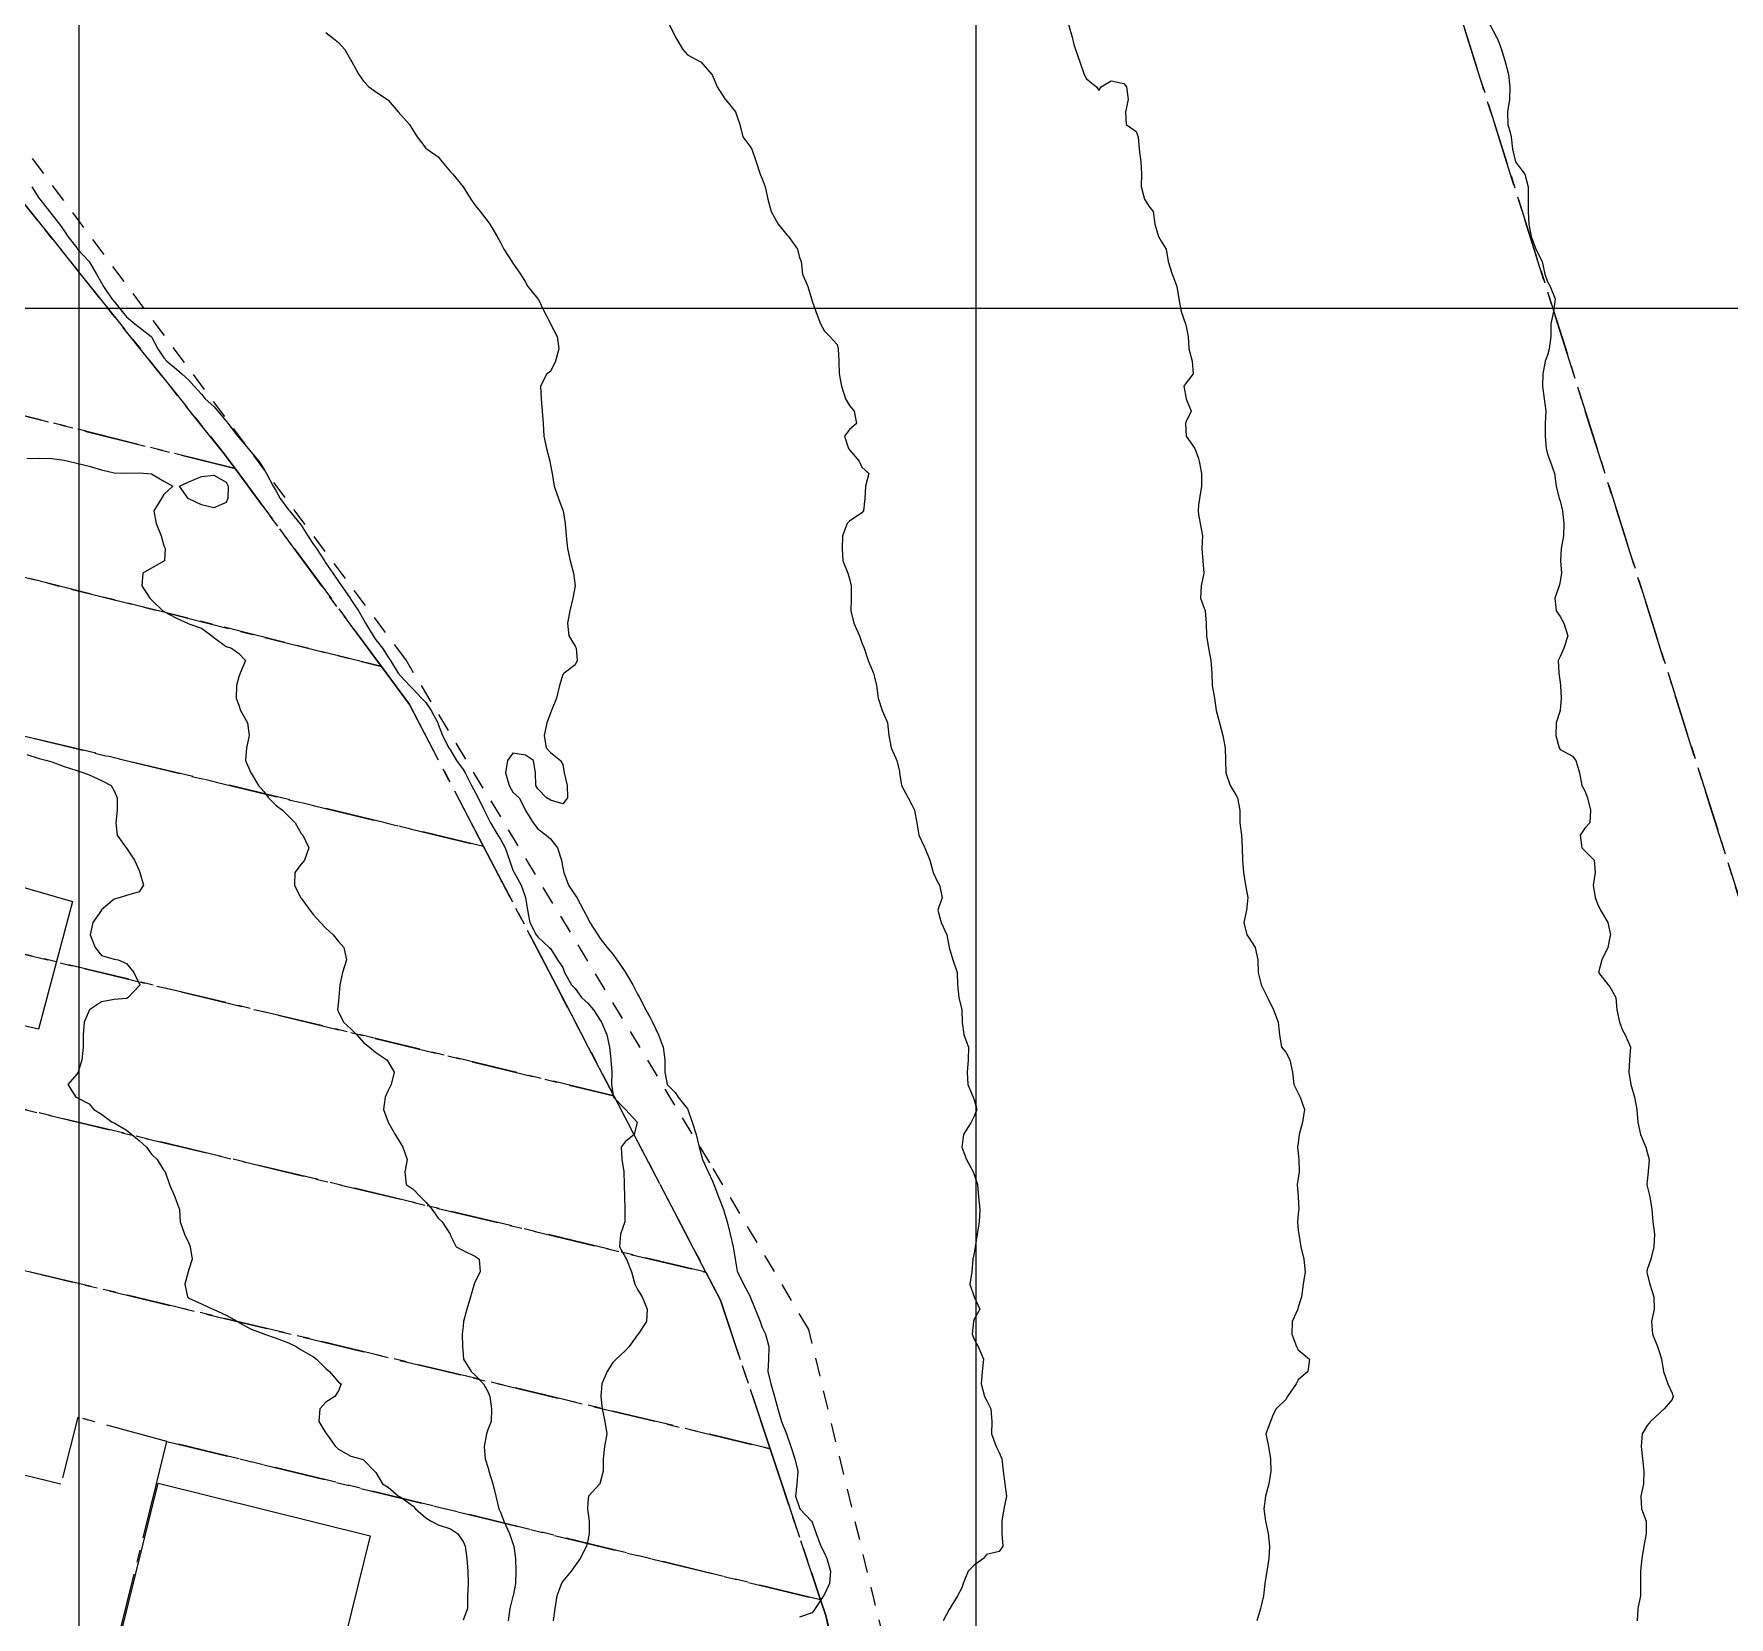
# Model space of a CAD drawing. Header units: centimetres. Extents: x 0 to 642158, y -847 to 649707.
# Drawn here: x 616829 to 616897, y 620934.9 to 620998.4 of the extents above; entities that cross this region are included whole.
import ezdxf

# ---------------------------------------------------------------- set-up
doc = ezdxf.new("R2010")
doc.units = ezdxf.units.CM
doc.header["$MEASUREMENT"] = 0
doc.linetypes.add('CENTERX2', pattern=[4, 2.5, -0.5, 0.5, -0.5])
doc.linetypes.add('JIS_02_0.7', pattern=[1.35, 0.75, -0.6])
for name, color, linetype, lineweight in [('MEV_grille', 254, 'Continuous', 9), ('WAL_parcellaire agricole', 7, 'JIS_02_0.7', 25), ('WAL_topographie 0.5', 253, 'Continuous', 20)]:
    doc.layers.add(name, color=color, linetype=linetype, lineweight=lineweight)
doc.layers.add('SPW_batiments', color=7, linetype='Continuous')
doc.layers.add('SPW_parcellaire cadastral', color=7, linetype='CENTERX2', lineweight=25, true_color=0xff0542)
picture_1 = doc.add_image_def('image2.png', size_in_pixel=(6614, 11023))

# ---------------------------------------------------------------- blocks, each defined once
blk = doc.blocks.new('*U114')
at = {"layer": 'MEV_grille', "transparency": 33554687}
blk.add_lwpolyline([(-1338.461, 0), (1338.461, 0)], dxfattribs=at)
blk = doc.blocks.new('*U115')
at = {"layer": 'MEV_grille', "color": 0, "linetype": 'ByBlock', "lineweight": -2, "transparency": 16777216}
blk.add_blockref('*U114', (0, -1400), dxfattribs=at)
blk = doc.blocks.new('*U112')
at = {"layer": 'MEV_grille', "transparency": 33554687}
blk.add_lwpolyline([(0, 1825.476), (0, -1825.476)], dxfattribs=at)
blk = doc.blocks.new('*U113')
at = {"layer": 'MEV_grille', "color": 0, "linetype": 'ByBlock', "lineweight": -2, "transparency": 16777216}
blk.add_blockref('*U112', (1500, 0), dxfattribs=at)

msp = doc.modelspace()

# ---------------------------------------------------------------- linework, layer by layer
at = {"layer": 'SPW_batiments'}
for points in [[(616830.581, 620963.589), (616829.214, 620958.472), (616826.464, 620959.105), (616827.114, 620961.672), (616823.311, 620962.672), (616823.393, 620963.012), (616823.989, 620965.486), (616830.581, 620963.589)], [(616842.517, 620938.157), (616841.019, 620932.098), (616832.515, 620934.215), (616834.017, 620940.273), (616842.517, 620938.157)]]:
    msp.add_lwpolyline(points, dxfattribs=at)
at = {"layer": 'SPW_parcellaire cadastral'}
for points in [[(616866.051, 620881.166), (616866.662, 620887.507), (616866.644, 620893.139), (616914.934, 620908.409), (616866.877, 621060.38), (616880.187, 621061.203), (616967.384, 620874.284)], [(616866.877, 621060.38), (616914.934, 620908.409), (616866.644, 620893.139), (616866.616, 620893.843), (616866.59, 620894.526), (616866.17, 620905.164), (616866.068, 620907.749), (616865.319, 620913.146), (616864.376, 620919.95), (616862.781, 620926.637), (616860.794, 620934.963), (616860.584, 620935.595), (616858.952, 620940.484), (616858.563, 620941.652), (616856.576, 620947.608), (616855.992, 620948.726), (616852.294, 620955.803), (616849.992, 620960.211), (616847.072, 620965.799), (616844.096, 620971.495), (616842.975, 620973.011)], [(616792.796, 620992.021), (616791.826, 620992.263), (616793.824, 621000.297), (616828.62, 620991.602), (616836.666, 620981.54), (616837.102, 620980.95), (616807.792, 620988.274), (616804.881, 620989.001), (616801.001, 620989.971), (616792.796, 620992.021)], [(616842.975, 620973.011), (616837.102, 620980.95), (616836.666, 620981.54), (616828.62, 620991.602), (616822.528, 620999.222)], [(616792.796, 620992.021), (616801.001, 620989.971), (616804.881, 620989.001), (616807.792, 620988.274), (616837.102, 620980.95), (616842.975, 620973.011), (616799.489, 620983.877), (616791.281, 620985.928), (616792.796, 620992.021)], [(616812.985, 620973.983), (616803.62, 620976.232), (616800.703, 620976.932), (616797.932, 620977.598), (616789.701, 620979.574), (616791.281, 620985.928), (616799.489, 620983.877), (616842.975, 620973.011), (616844.096, 620971.495), (616847.072, 620965.799), (616816.898, 620973.044), (616812.985, 620973.983)], [(616852.294, 620955.803), (616823.275, 620962.771), (616814.913, 620964.779), (616816.431, 620971.099), (616816.898, 620973.044), (616847.072, 620965.799), (616849.992, 620960.211), (616852.294, 620955.803)], [(616813.496, 620958.879), (616814.913, 620964.779), (616823.275, 620962.771), (616852.294, 620955.803), (616855.992, 620948.726), (616821.857, 620956.881), (616813.496, 620958.879)], [(616813.496, 620958.879), (616821.857, 620956.881), (616855.992, 620948.726), (616856.576, 620947.608), (616858.563, 620941.652), (616820.387, 620950.772), (616812.029, 620952.769), (616813.496, 620958.879)], [(616834.372, 620941.95), (616830.792, 620942.919), (616830.118, 620940.227), (616810.197, 620945.14), (616810.484, 620946.332), (616812.029, 620952.769), (616820.387, 620950.772), (616858.563, 620941.652), (616858.952, 620940.484), (616860.584, 620935.595), (616834.372, 620941.95)], [(616862.781, 620926.637), (616840.954, 620932.076), (616832.45, 620934.193), (616833.951, 620940.251), (616834.372, 620941.95), (616860.584, 620935.595), (616860.794, 620934.963), (616862.781, 620926.637)]]:
    msp.add_lwpolyline(points, dxfattribs=at)
at = {"layer": 'WAL_parcellaire agricole'}
msp.add_lwpolyline([(616953.143, 620711.971), (616858.38, 620827.209), (616864.438, 620861.876), (616868.32, 620884.334), (616867.933, 620903.376), (616866.056, 620918.251), (616863.43, 620932.75), (616860.116, 620946.437), (616856.142, 620953.121), (616843.946, 620973.289), (616803.523, 621027.534), (616798.272, 621035.533), (616814.49, 621050.306), (616826.496, 621053.049), (616836.053, 621053.8), (616844.023, 621054.647), (616875.386, 621056.217), (616881.452, 621057.429)], dxfattribs=at)
at = {"layer": 'WAL_topographie 0.5'}
for points in [[(616840.75, 620998.428), (616840.979, 620998.25), (616841.25, 620998.029), (616841.5, 620997.75), (616841.75, 620997.321), (616841.791, 620997.25), (616842.065, 620996.75), (616842.25, 620996.48), (616842.474, 620996.25), (616842.75, 620996.048), (616843.22, 620995.75), (616843.25, 620995.723), (616843.639, 620995.25), (616843.75, 620995.125), (616844.099, 620994.75), (616844.25, 620994.509), (616844.402, 620994.25), (616844.75, 620993.793), (616844.815, 620993.75), (616845.25, 620993.447), (616845.405, 620993.25), (616845.75, 620992.847), (616845.835, 620992.75), (616846.25, 620992.25), (616846.25, 620992.25), (616846.554, 620991.75), (616846.75, 620991.487), (616846.937, 620991.25), (616847.25, 620990.845), (616847.321, 620990.75), (616847.618, 620990.25), (616847.75, 620990.008), (616847.879, 620989.75), (616848.207, 620989.25), (616848.25, 620989.182), (616848.558, 620988.75), (616848.75, 620988.427), (616848.848, 620988.25), (616849.25, 620987.761), (616849.258, 620987.75), (616849.5, 620987.25), (616849.75, 620986.766), (616849.759, 620986.75), (616850.028, 620986.25), (616850.087, 620985.75), (616849.956, 620985.25), (616849.75, 620984.838), (616849.614, 620984.75), (616849.357, 620984.25), (616849.375, 620983.75), (616849.417, 620983.25), (616849.464, 620982.75), (616849.491, 620982.25), (616849.592, 620981.75), (616849.726, 620981.25), (616849.75, 620981.083), (616849.819, 620980.75), (616849.897, 620980.25), (616850.079, 620979.75), (616850.25, 620979.288), (616850.265, 620979.25), (616850.35, 620978.75), (616850.386, 620978.25), (616850.432, 620977.75), (616850.539, 620977.25), (616850.677, 620976.75), (616850.739, 620976.25), (616850.656, 620975.75), (616850.526, 620975.25), (616850.435, 620974.75), (616850.488, 620974.25), (616850.75, 620973.827), (616850.779, 620973.75), (616850.819, 620973.25), (616850.75, 620973.083), (616850.306, 620972.75), (616850.25, 620972.687), (616850.11, 620972.25), (616850, 620971.75), (616849.8, 620971.25), (616849.75, 620971.15), (616849.602, 620970.75), (616849.5, 620970.25), (616849.583, 620969.75), (616849.75, 620969.571), (616850.159, 620969.25), (616850.25, 620969.083), (616850.307, 620968.75), (616850.421, 620968.25), (616850.435, 620967.75), (616850.25, 620967.512), (616849.75, 620967.661), (616849.596, 620967.75), (616849.25, 620968.11), (616849.17, 620968.25), (616849.159, 620968.75), (616849.071, 620969.25), (616848.75, 620969.464), (616848.25, 620969.54), (616848.03, 620969.25), (616847.957, 620968.75), (616848.101, 620968.25), (616848.25, 620967.981), (616848.496, 620967.75), (616848.747, 620967.25), (616848.75, 620967.243), (616849.064, 620966.75), (616849.25, 620966.5), (616849.583, 620966.25), (616849.75, 620966.107), (616850.031, 620965.75), (616850.192, 620965.25), (616850.25, 620964.941), (616850.296, 620964.75), (616850.484, 620964.25), (616850.75, 620963.848), (616850.808, 620963.75), (616851.078, 620963.25), (616851.25, 620962.927), (616851.34, 620962.75), (616851.648, 620962.25), (616851.75, 620962.103), (616852.031, 620961.75), (616852.25, 620961.486), (616852.414, 620961.25), (616852.75, 620960.778), (616852.77, 620960.75), (616853.061, 620960.25), (616853.25, 620959.876), (616853.324, 620959.75), (616853.578, 620959.25), (616853.75, 620958.941), (616853.851, 620958.75), (616854.085, 620958.25), (616854.25, 620957.824), (616854.27, 620957.75), (616854.343, 620957.25), (616854.345, 620956.75), (616854.442, 620956.25), (616854.75, 620955.935), (616854.882, 620955.75), (616855.25, 620955.275), (616855.263, 620955.25), (616855.433, 620954.75), (616855.597, 620954.25), (616855.72, 620953.75), (616855.75, 620953.65), (616855.849, 620953.25), (616856.079, 620952.75), (616856.25, 620952.378), (616856.303, 620952.25), (616856.498, 620951.75), (616856.694, 620951.25), (616856.75, 620951.061), (616856.837, 620950.75), (616856.956, 620950.25), (616857.082, 620949.75), (616857.163, 620949.25), (616857.25, 620948.775), (616857.255, 620948.75), (616857.5, 620948.25), (616857.75, 620947.779), (616857.763, 620947.75), (616857.966, 620947.25), (616858.165, 620946.75), (616858.25, 620946.509), (616858.377, 620946.25), (616858.512, 620945.75), (616858.498, 620945.25), (616858.476, 620944.75), (616858.595, 620944.25), (616858.74, 620943.75), (616858.75, 620943.694), (616858.877, 620943.25), (616859.022, 620942.75), (616859.219, 620942.25), (616859.25, 620942.17), (616859.397, 620941.75), (616859.558, 620941.25), (616859.673, 620940.75), (616859.634, 620940.25), (616859.58, 620939.75), (616859.75, 620939.278), (616859.762, 620939.25), (616860.219, 620938.75), (616860.25, 620938.709), (616860.406, 620938.25), (616860.595, 620937.75), (616860.75, 620937.473), (616860.842, 620937.25), (616860.981, 620936.75), (616860.942, 620936.25), (616860.75, 620935.824), (616860.703, 620935.75), (616860.377, 620935.25), (616860.25, 620935.08), (616859.75, 620934.899)], [(616854.519, 620998.75), (616854.75, 620998.288), (616854.768, 620998.25), (616855.065, 620997.75), (616855.25, 620997.532), (616855.75, 620997.274), (616855.788, 620997.25), (616856.224, 620996.75), (616856.25, 620996.705), (616856.435, 620996.25), (616856.75, 620995.778), (616856.769, 620995.75), (616857.176, 620995.25), (616857.25, 620995.05), (616857.35, 620994.75), (616857.464, 620994.25), (616857.75, 620993.875), (616857.833, 620993.75), (616858, 620993.25), (616858.167, 620992.75), (616858.25, 620992.568), (616858.371, 620992.25), (616858.472, 620991.75), (616858.607, 620991.25), (616858.75, 620990.987), (616858.891, 620990.75), (616859.25, 620990.308), (616859.3, 620990.25), (616859.662, 620989.75), (616859.75, 620989.417), (616859.808, 620989.25), (616859.859, 620988.75), (616860.078, 620988.25), (616860.228, 620987.75), (616860.25, 620987.659), (616860.405, 620987.25), (616860.583, 620986.75), (616860.75, 620986.464), (616860.964, 620986.25), (616861.25, 620985.917), (616861.298, 620985.75), (616861.316, 620985.25), (616861.337, 620984.75), (616861.435, 620984.25), (616861.583, 620983.75), (616861.75, 620983.475), (616861.93, 620983.25), (616862.036, 620982.75), (616861.75, 620982.515), (616861.546, 620982.25), (616861.71, 620981.75), (616861.75, 620981.7), (616862.141, 620981.25), (616862.25, 620981), (616862.527, 620980.75), (616862.393, 620980.25), (616862.363, 620979.75), (616862.313, 620979.25), (616862.25, 620979.175), (616861.75, 620978.844), (616861.65, 620978.75), (616861.469, 620978.25), (616861.455, 620977.75), (616861.477, 620977.25), (616861.679, 620976.75), (616861.75, 620976.528), (616861.818, 620976.25), (616861.816, 620975.75), (616861.809, 620975.25), (616861.921, 620974.75), (616862.15, 620974.25), (616862.25, 620973.964), (616862.336, 620973.75), (616862.5, 620973.25), (616862.71, 620972.75), (616862.75, 620972.583), (616862.83, 620972.25), (616862.901, 620971.75), (616863.062, 620971.25), (616863.25, 620970.821), (616863.279, 620970.75), (616863.326, 620970.25), (616863.424, 620969.75), (616863.65, 620969.25), (616863.75, 620968.8), (616863.76, 620968.75), (616863.839, 620968.25), (616864.099, 620967.75), (616864.25, 620967.468), (616864.354, 620967.25), (616864.446, 620966.75), (616864.525, 620966.25), (616864.75, 620965.8), (616864.772, 620965.75), (616864.976, 620965.25), (616865.103, 620964.75), (616865.25, 620964.438), (616865.365, 620964.25), (616865.469, 620963.75), (616865.298, 620963.25), (616865.427, 620962.75), (616865.652, 620962.25), (616865.75, 620961.75), (616865.75, 620961.75), (616865.898, 620961.25), (616866.067, 620960.75), (616866.088, 620960.25), (616866.137, 620959.75), (616866.25, 620959.25), (616866.25, 620959.25), (616866.266, 620958.75), (616866.329, 620958.25), (616866.517, 620957.75), (616866.512, 620957.25), (616866.464, 620956.75), (616866.5, 620956.25), (616866.704, 620955.75), (616866.75, 620955.639), (616866.859, 620955.25), (616866.75, 620954.981), (616866.635, 620954.75), (616866.318, 620954.25), (616866.261, 620953.75), (616866.448, 620953.25), (616866.715, 620952.75), (616866.75, 620952.643), (616866.887, 620952.25), (616866.92, 620951.75), (616866.979, 620951.25), (616866.948, 620950.75), (616866.871, 620950.25), (616866.786, 620949.75), (616866.75, 620949.5), (616866.702, 620949.25), (616866.659, 620948.75), (616866.575, 620948.25), (616866.75, 620947.75), (616866.75, 620947.75), (616866.972, 620947.25), (616866.75, 620946.85), (616866.718, 620946.75), (616866.668, 620946.25), (616866.75, 620946.04), (616866.912, 620945.75), (616867.118, 620945.25), (616867.068, 620944.75), (616867.034, 620944.25), (616867.171, 620943.75), (616867.25, 620943.6), (616867.417, 620943.25), (616867.454, 620942.75), (616867.446, 620942.25), (616867.636, 620941.75), (616867.75, 620941.5), (616867.856, 620941.25), (616867.908, 620940.75), (616867.979, 620940.25), (616868.046, 620939.75), (616867.946, 620939.25), (616867.857, 620938.75), (616867.864, 620938.25), (616867.904, 620937.75), (616867.75, 620937.528), (616867.25, 620937.417), (616867.125, 620937.25), (616866.75, 620936.985), (616866.515, 620936.75), (616866.309, 620936.25), (616866.25, 620936.083), (616866.083, 620935.75), (616865.779, 620935.25), (616865.75, 620935.208), (616865.511, 620934.75)], [(616870.53, 620998.75), (616870.682, 620998.25), (616870.75, 620997.95), (616870.813, 620997.75), (616870.991, 620997.25), (616871.167, 620996.75), (616871.25, 620996.571), (616871.659, 620996.25), (616871.75, 620996.107), (616871.85, 620996.25), (616872.25, 620996.5), (616872.75, 620996.39), (616872.859, 620996.25), (616872.924, 620995.75), (616872.821, 620995.25), (616872.85, 620994.75), (616873.25, 620994.464), (616873.333, 620994.25), (616873.375, 620993.75), (616873.438, 620993.25), (616873.46, 620992.75), (616873.454, 620992.25), (616873.589, 620991.75), (616873.75, 620991.469), (616873.934, 620991.25), (616873.991, 620990.75), (616874.139, 620990.25), (616874.25, 620990.073), (616874.454, 620989.75), (616874.538, 620989.25), (616874.69, 620988.75), (616874.75, 620988.614), (616874.883, 620988.25), (616874.958, 620987.75), (616875.053, 620987.25), (616875.224, 620986.75), (616875.25, 620986.639), (616875.335, 620986.25), (616875.363, 620985.75), (616875.5, 620985.25), (616875.536, 620984.75), (616875.25, 620984.386), (616875.162, 620984.25), (616875.25, 620983.75), (616875.25, 620983.75), (616875.458, 620983.25), (616875.25, 620982.833), (616875.228, 620982.75), (616875.25, 620982.251), (616875.25, 620982.25), (616875.596, 620981.75), (616875.75, 620981.35), (616875.773, 620981.25), (616875.863, 620980.75), (616875.87, 620980.25), (616875.783, 620979.75), (616875.75, 620979.5), (616875.732, 620979.25), (616875.75, 620979.107), (616875.816, 620978.75), (616875.907, 620978.25), (616875.882, 620977.75), (616875.921, 620977.25), (616875.958, 620976.75), (616875.859, 620976.25), (616875.833, 620975.75), (616876.012, 620975.25), (616876.058, 620974.75), (616876.065, 620974.25), (616876.146, 620973.75), (616876.25, 620973.25), (616876.25, 620973.25), (616876.278, 620972.75), (616876.298, 620972.25), (616876.386, 620971.75), (616876.458, 620971.25), (616876.589, 620970.75), (616876.724, 620970.25), (616876.75, 620970.107), (616876.813, 620969.75), (616876.833, 620969.25), (616876.85, 620968.75), (616877.021, 620968.25), (616877.25, 620967.869), (616877.314, 620967.75), (616877.412, 620967.25), (616877.411, 620966.75), (616877.472, 620966.25), (616877.5, 620965.75), (616877.51, 620965.25), (616877.55, 620964.75), (616877.639, 620964.25), (616877.733, 620963.75), (616877.674, 620963.25), (616877.567, 620962.75), (616877.69, 620962.25), (616877.75, 620962.167), (616878.018, 620961.75), (616878.125, 620961.25), (616878.141, 620960.75), (616878.25, 620960.313), (616878.267, 620960.25), (616878.516, 620959.75), (616878.75, 620959.281), (616878.762, 620959.25), (616878.95, 620958.75), (616879, 620958.25), (616879.075, 620957.75), (616879.25, 620957.555), (616879.412, 620957.25), (616879.524, 620956.75), (616879.569, 620956.25), (616879.75, 620955.908), (616879.823, 620955.75), (616880, 620955.25), (616879.927, 620954.75), (616879.785, 620954.25), (616879.75, 620953.917), (616879.722, 620953.75), (616879.75, 620953.5), (616879.771, 620953.25), (616879.792, 620952.75), (616879.75, 620952.5), (616879.7, 620952.25), (616879.75, 620951.75), (616879.75, 620951.75), (616879.779, 620951.25), (616879.75, 620951.083), (616879.721, 620950.75), (616879.75, 620950.417), (616879.769, 620950.25), (616879.856, 620949.75), (616879.98, 620949.25), (616880.034, 620948.75), (616879.946, 620948.25), (616879.875, 620947.75), (616879.75, 620947.334), (616879.727, 620947.25), (616879.5, 620946.75), (616879.491, 620946.25), (616879.678, 620945.75), (616879.75, 620945.625), (616880.2, 620945.25), (616880.135, 620944.75), (616879.75, 620944.417), (616879.664, 620944.25), (616879.324, 620943.75), (616879.25, 620943.632), (616878.868, 620943.25), (616878.75, 620943.028), (616878.631, 620942.75), (616878.454, 620942.25), (616878.553, 620941.75), (616878.637, 620941.25), (616878.655, 620940.75), (616878.565, 620940.25), (616878.43, 620939.75), (616878.368, 620939.25), (616878.436, 620938.75), (616878.55, 620938.25), (616878.603, 620937.75), (616878.568, 620937.25), (616878.49, 620936.75), (616878.413, 620936.25), (616878.35, 620935.75), (616878.25, 620935.306), (616878.238, 620935.25), (616878.087, 620934.75)], [(616887.429, 620998.75), (616887.707, 620998.25), (616887.75, 620998.156), (616887.909, 620997.75), (616888.047, 620997.25), (616888.183, 620996.75), (616888.235, 620996.25), (616888.221, 620995.75), (616888.15, 620995.25), (616888.156, 620994.75), (616888.25, 620994.417), (616888.291, 620994.25), (616888.347, 620993.75), (616888.469, 620993.25), (616888.75, 620992.875), (616888.838, 620992.75), (616888.977, 620992.25), (616888.971, 620991.75), (616888.971, 620991.25), (616889.005, 620990.75), (616889.099, 620990.25), (616889.25, 620989.829), (616889.285, 620989.75), (616889.538, 620989.25), (616889.642, 620988.75), (616889.75, 620988.442), (616889.859, 620988.25), (616890.054, 620987.75), (616889.99, 620987.25), (616889.882, 620986.75), (616889.88, 620986.25), (616889.819, 620985.75), (616889.75, 620985.5), (616889.659, 620985.25), (616889.559, 620984.75), (616889.542, 620984.25), (616889.609, 620983.75), (616889.675, 620983.25), (616889.659, 620982.75), (616889.648, 620982.25), (616889.692, 620981.75), (616889.75, 620981.522), (616889.85, 620981.25), (616890.023, 620980.75), (616890.094, 620980.25), (616890.215, 620979.75), (616890.25, 620979.65), (616890.347, 620979.25), (616890.398, 620978.75), (616890.384, 620978.25), (616890.3, 620977.75), (616890.27, 620977.25), (616890.315, 620976.75), (616890.25, 620976.417), (616890.212, 620976.25), (616890.04, 620975.75), (616890.093, 620975.25), (616890.25, 620975.021), (616890.405, 620974.75), (616890.565, 620974.25), (616890.408, 620973.75), (616890.25, 620973.417), (616890.179, 620973.25), (616890.209, 620972.75), (616890.25, 620972.375), (616890.269, 620972.25), (616890.296, 620971.75), (616890.25, 620971.25), (616890.25, 620971.25), (616890.095, 620970.75), (616890.088, 620970.25), (616890.221, 620969.75), (616890.25, 620969.687), (616890.75, 620969.417), (616890.889, 620969.25), (616891.028, 620968.75), (616891.125, 620968.25), (616891.25, 620968.031), (616891.352, 620967.75), (616891.479, 620967.25), (616891.445, 620966.75), (616891.25, 620966.531), (616891.054, 620966.25), (616891.119, 620965.75), (616891.25, 620965.625), (616891.625, 620965.25), (616891.661, 620964.75), (616891.583, 620964.25), (616891.655, 620963.75), (616891.75, 620963.5), (616891.875, 620963.25), (616892.162, 620962.75), (616892.25, 620962.375), (616892.272, 620962.25), (616892.25, 620962.167), (616892.164, 620961.75), (616891.928, 620961.25), (616891.796, 620960.75), (616892.183, 620960.25), (616892.25, 620960.173), (616892.489, 620959.75), (616892.536, 620959.25), (616892.632, 620958.75), (616892.75, 620958.429), (616892.864, 620958.25), (616893.073, 620957.75), (616893.033, 620957.25), (616893.015, 620956.75), (616893.095, 620956.25), (616893.239, 620955.75), (616893.25, 620955.679), (616893.338, 620955.25), (616893.371, 620954.75), (616893.483, 620954.25), (616893.689, 620953.75), (616893.75, 620953.55), (616893.82, 620953.25), (616893.787, 620952.75), (616893.75, 620952.375), (616893.731, 620952.25), (616893.75, 620952.179), (616893.857, 620951.75), (616893.938, 620951.25), (616893.979, 620950.75), (616894.042, 620950.25), (616894.017, 620949.75), (616893.889, 620949.25), (616893.75, 620948.833), (616893.731, 620948.75), (616893.75, 620948.667), (616893.85, 620948.25), (616894.019, 620947.75), (616894.033, 620947.25), (616893.924, 620946.75), (616893.964, 620946.25), (616894.159, 620945.75), (616894.25, 620945.477), (616894.32, 620945.25), (616894.397, 620944.75), (616894.576, 620944.25), (616894.75, 620943.886), (616894.793, 620943.75), (616894.75, 620943.625), (616894.429, 620943.25), (616894.25, 620943.094), (616893.883, 620942.75), (616893.75, 620942.584), (616893.539, 620942.25), (616893.51, 620941.75), (616893.559, 620941.25), (616893.613, 620940.75), (616893.605, 620940.25), (616893.492, 620939.75), (616893.521, 620939.25), (616893.708, 620938.75), (616893.71, 620938.25), (616893.61, 620937.75), (616893.53, 620937.25), (616893.479, 620936.75), (616893.482, 620936.25), (616893.483, 620935.75), (616893.367, 620935.25), (616893.347, 620934.75)], [(616828.95, 620992.25), (616829.25, 620991.78), (616829.274, 620991.75), (616829.655, 620991.25), (616829.75, 620991.135), (616830.061, 620990.75), (616830.25, 620990.479), (616830.398, 620990.25), (616830.75, 620989.796), (616830.784, 620989.75), (616831.246, 620989.25), (616831.25, 620989.246), (616831.549, 620988.75), (616831.75, 620988.392), (616831.819, 620988.25), (616832.16, 620987.75), (616832.25, 620987.65), (616832.575, 620987.25), (616832.75, 620987.038), (616833.088, 620986.75), (616833.25, 620986.619), (616833.736, 620986.25), (616833.75, 620986.236), (616834.002, 620985.75), (616834.25, 620985.388), (616834.368, 620985.25), (616834.75, 620984.933), (616834.973, 620984.75), (616835.25, 620984.496), (616835.457, 620984.25), (616835.75, 620983.926), (616835.909, 620983.75), (616836.25, 620983.436), (616836.41, 620983.25), (616836.75, 620982.844), (616836.826, 620982.75), (616837.204, 620982.25), (616837.25, 620982.192), (616837.634, 620981.75), (616837.75, 620981.605), (616838.053, 620981.25), (616838.25, 620980.936), (616838.369, 620980.75), (616838.63, 620980.25), (616838.75, 620980.043), (616838.911, 620979.75), (616839.25, 620979.293), (616839.29, 620979.25), (616839.697, 620978.75), (616839.75, 620978.677), (616840.028, 620978.25), (616840.25, 620977.912), (616840.367, 620977.75), (616840.685, 620977.25), (616840.75, 620977.152), (616841.024, 620976.75), (616841.25, 620976.425), (616841.374, 620976.25), (616841.714, 620975.75), (616841.75, 620975.698), (616842.051, 620975.25), (616842.25, 620974.895), (616842.337, 620974.75), (616842.638, 620974.25), (616842.75, 620974.082), (616843.021, 620973.75), (616843.25, 620973.391), (616843.341, 620973.25), (616843.639, 620972.75), (616843.75, 620972.628), (616844.094, 620972.25), (616844.25, 620972.11), (616844.578, 620971.75), (616844.75, 620971.573), (616844.963, 620971.25), (616845.23, 620970.75), (616845.25, 620970.708), (616845.427, 620970.25), (616845.681, 620969.75), (616845.75, 620969.666), (616845.991, 620969.25), (616846.25, 620968.888), (616846.33, 620968.75), (616846.582, 620968.25), (616846.75, 620967.949), (616846.848, 620967.75), (616847.09, 620967.25), (616847.25, 620966.938), (616847.35, 620966.75), (616847.638, 620966.25), (616847.75, 620966.088), (616847.943, 620965.75), (616848.113, 620965.25), (616848.25, 620964.851), (616848.293, 620964.75), (616848.577, 620964.25), (616848.75, 620963.75), (616848.75, 620963.75), (616848.831, 620963.25), (616848.923, 620962.75), (616849.185, 620962.25), (616849.25, 620962.18), (616849.708, 620961.75), (616849.75, 620961.705), (616850.041, 620961.25), (616850.25, 620960.945), (616850.32, 620960.75), (616850.603, 620960.25), (616850.75, 620960.105), (616851.003, 620959.75), (616851.25, 620959.516), (616851.478, 620959.25), (616851.75, 620958.84), (616851.801, 620958.75), (616852.015, 620958.25), (616852.12, 620957.75), (616852.181, 620957.25), (616852.219, 620956.75), (616852.201, 620956.25), (616852.25, 620955.909), (616852.286, 620955.75), (616852.75, 620955.271), (616852.768, 620955.25), (616853.238, 620954.75), (616853.114, 620954.25), (616852.75, 620953.954), (616852.588, 620953.75), (616852.612, 620953.25), (616852.692, 620952.75), (616852.714, 620952.25), (616852.726, 620951.75), (616852.737, 620951.25), (616852.735, 620950.75), (616852.56, 620950.25), (616852.53, 620949.75), (616852.75, 620949.344), (616852.804, 620949.25), (616853.011, 620948.75), (616853.138, 620948.25), (616853.25, 620948.04), (616853.437, 620947.75), (616853.635, 620947.25), (616853.601, 620946.75), (616853.27, 620946.25), (616853.25, 620946.221), (616852.913, 620945.75), (616852.75, 620945.583), (616852.386, 620945.25), (616852.25, 620945.114), (616852.025, 620944.75), (616851.82, 620944.25), (616851.773, 620943.75), (616851.829, 620943.25), (616851.936, 620942.75), (616852.016, 620942.25), (616851.924, 620941.75), (616851.872, 620941.25), (616851.869, 620940.75), (616851.75, 620940.294), (616851.732, 620940.25), (616851.282, 620939.75), (616851.25, 620939.5), (616851.235, 620939.25), (616851.25, 620939.143), (616851.304, 620938.75), (616851.309, 620938.25), (616851.25, 620937.977), (616851.193, 620937.75), (616850.949, 620937.25), (616850.75, 620936.978), (616850.591, 620936.75), (616850.25, 620936.338), (616850.2, 620936.25), (616850.007, 620935.75), (616849.928, 620935.25), (616849.862, 620934.75)], [(616828.75, 620981.354), (616829.25, 620981.372), (616829.75, 620981.355), (616830.25, 620981.282), (616830.417, 620981.25), (616830.75, 620981.171), (616831.25, 620981.05), (616831.75, 620980.893), (616832.25, 620980.78), (616832.75, 620980.764), (616833.25, 620980.773), (616833.607, 620980.75), (616833.75, 620980.734), (616834.25, 620980.448), (616834.6, 620980.25), (616834.25, 620979.911), (616834.146, 620979.75), (616833.84, 620979.25), (616833.937, 620978.75), (616834.135, 620978.25), (616834.25, 620977.85), (616834.298, 620977.75), (616834.27, 620977.25), (616834.25, 620977.231), (616833.75, 620976.957), (616833.397, 620976.75), (616833.366, 620976.25), (616833.678, 620975.75), (616833.75, 620975.688), (616834.199, 620975.25), (616834.25, 620975.218), (616834.75, 620974.947), (616835.201, 620974.75), (616835.25, 620974.731), (616835.75, 620974.553), (616836.173, 620974.25), (616836.25, 620974.172), (616836.75, 620973.818), (616836.958, 620973.75), (616837.25, 620973.531), (616837.523, 620973.25), (616837.303, 620972.75), (616837.25, 620972.594), (616837.157, 620972.25), (616837.141, 620971.75), (616837.25, 620971.458), (616837.319, 620971.25), (616837.602, 620970.75), (616837.668, 620970.25), (616837.555, 620969.75), (616837.521, 620969.25), (616837.735, 620968.75), (616837.75, 620968.734), (616838.045, 620968.25), (616838.25, 620968.003), (616838.45, 620967.75), (616838.75, 620967.441), (616839, 620967.25), (616839.25, 620967.012), (616839.509, 620966.75), (616839.75, 620966.324), (616839.82, 620966.25), (616840.067, 620965.75), (616839.889, 620965.25), (616839.75, 620965.089), (616839.506, 620964.75), (616839.48, 620964.25), (616839.729, 620963.75), (616839.75, 620963.726), (616840.105, 620963.25), (616840.25, 620963.062), (616840.528, 620962.75), (616840.75, 620962.526), (616841.037, 620962.25), (616841.25, 620961.987), (616841.459, 620961.75), (616841.575, 620961.25), (616841.414, 620960.75), (616841.305, 620960.25), (616841.267, 620959.75), (616841.25, 620959.607), (616841.216, 620959.25), (616841.25, 620959.174), (616841.453, 620958.75), (616841.75, 620958.484), (616841.981, 620958.25), (616842.25, 620957.941), (616842.495, 620957.75), (616842.75, 620957.545), (616843.193, 620957.25), (616843.25, 620957.161), (616843.49, 620956.75), (616843.361, 620956.25), (616843.25, 620956.015), (616843.118, 620955.75), (616843.059, 620955.25), (616843.25, 620954.75), (616843.25, 620954.75), (616843.531, 620954.25), (616843.75, 620953.875), (616843.829, 620953.75), (616844.005, 620953.25), (616843.913, 620952.75), (616843.962, 620952.25), (616844.25, 620952.061), (616844.538, 620951.75), (616844.75, 620951.541), (616845.003, 620951.25), (616845.25, 620950.898), (616845.404, 620950.75), (616845.737, 620950.25), (616845.75, 620950.2), (616845.975, 620949.75), (616846.25, 620949.605), (616846.75, 620949.362), (616846.895, 620949.25), (616846.929, 620948.75), (616846.75, 620948.382), (616846.69, 620948.25), (616846.546, 620947.75), (616846.396, 620947.25), (616846.271, 620946.75), (616846.25, 620946.562), (616846.217, 620946.25), (616846.222, 620945.75), (616846.25, 620945.417), (616846.268, 620945.25), (616846.575, 620944.75), (616846.75, 620944.588), (616847.074, 620944.25), (616847.25, 620943.921), (616847.316, 620943.75), (616847.384, 620943.25), (616847.371, 620942.75), (616847.25, 620942.458), (616847.19, 620942.25), (616847.098, 620941.75), (616847.137, 620941.25), (616847.25, 620940.871), (616847.283, 620940.75), (616847.448, 620940.25), (616847.569, 620939.75), (616847.686, 620939.25), (616847.75, 620939.109), (616847.889, 620938.75), (616848.113, 620938.25), (616848.25, 620937.859), (616848.286, 620937.75), (616848.355, 620937.25), (616848.362, 620936.75), (616848.345, 620936.25), (616848.255, 620935.75), (616848.25, 620935.728), (616848.12, 620935.25), (616848.062, 620934.75)], [(616836.809, 620979.75), (616836.75, 620979.593), (616836.25, 620979.371), (616835.75, 620979.496), (616835.25, 620979.737), (616835.219, 620979.75), (616834.868, 620980.25), (616835.25, 620980.421), (616835.75, 620980.636), (616836.25, 620980.682), (616836.75, 620980.404), (616836.82, 620980.25), (616836.809, 620979.75)], [(616828.75, 620969.48), (616829.25, 620969.323), (616829.564, 620969.25), (616829.75, 620969.198), (616830.25, 620969.011), (616830.75, 620968.844), (616831.037, 620968.75), (616831.25, 620968.668), (616831.75, 620968.446), (616832.129, 620968.25), (616832.25, 620968.029), (616832.38, 620967.75), (616832.372, 620967.25), (616832.321, 620966.75), (616832.375, 620966.25), (616832.73, 620965.75), (616832.75, 620965.73), (616833.062, 620965.25), (616833.25, 620964.836), (616833.285, 620964.75), (616833.428, 620964.25), (616833.25, 620963.974), (616832.75, 620963.831), (616832.488, 620963.75), (616832.25, 620963.684), (616831.75, 620963.256), (616831.745, 620963.25), (616831.4, 620962.75), (616831.293, 620962.25), (616831.487, 620961.75), (616831.75, 620961.427), (616832.25, 620961.285), (616832.417, 620961.25), (616832.75, 620961.107), (616833.036, 620960.75), (616833.25, 620960.309), (616833.3, 620960.25), (616833.25, 620960.212), (616832.821, 620959.75), (616832.75, 620959.71), (616832.25, 620959.658), (616831.75, 620959.57), (616831.265, 620959.25), (616831.25, 620959.224), (616831.046, 620958.75), (616831.007, 620958.25), (616831.008, 620957.75), (616830.95, 620957.25), (616830.806, 620956.75), (616830.75, 620956.667), (616830.393, 620956.25), (616830.719, 620955.75), (616830.75, 620955.731), (616831.25, 620955.485), (616831.44, 620955.25), (616831.75, 620955.069), (616832.176, 620954.75), (616832.25, 620954.717), (616832.75, 620954.425), (616832.968, 620954.25), (616833.25, 620954.005), (616833.544, 620953.75), (616833.75, 620953.458), (616833.973, 620953.25), (616834.25, 620952.807), (616834.296, 620952.75), (616834.471, 620952.25), (616834.682, 620951.75), (616834.75, 620951.571), (616834.879, 620951.25), (616834.897, 620950.75), (616835.075, 620950.25), (616835.25, 620949.9), (616835.307, 620949.75), (616835.38, 620949.25), (616835.25, 620948.844), (616835.22, 620948.75), (616835.083, 620948.25), (616835.193, 620947.75), (616835.25, 620947.689), (616835.75, 620947.465), (616836.212, 620947.25), (616836.25, 620947.239), (616836.75, 620947.014), (616837.208, 620946.75), (616837.25, 620946.719), (616837.75, 620946.448), (616838.25, 620946.26), (616838.277, 620946.25), (616838.75, 620946.089), (616839.25, 620945.893), (616839.552, 620945.75), (616839.75, 620945.618), (616840.25, 620945.337), (616840.371, 620945.25), (616840.75, 620944.877), (616840.895, 620944.75), (616841.25, 620944.319), (616841.359, 620944.25), (616841.25, 620943.981), (616841.1, 620943.75), (616840.75, 620943.517), (616840.508, 620943.25), (616840.457, 620942.75), (616840.75, 620942.278), (616840.768, 620942.25), (616841.131, 620941.75), (616841.25, 620941.631), (616841.75, 620941.361), (616842.15, 620941.25), (616842.25, 620941.213), (616842.696, 620940.75), (616842.75, 620940.696), (616843.016, 620940.25), (616843.25, 620940.113), (616843.664, 620939.75), (616843.75, 620939.709), (616844.25, 620939.35), (616844.345, 620939.25), (616844.75, 620938.88), (616844.964, 620938.75), (616845.25, 620938.605), (616845.75, 620938.44), (616846.022, 620938.25), (616846.25, 620937.935), (616846.335, 620937.75), (616846.405, 620937.25), (616846.446, 620936.75), (616846.454, 620936.25), (616846.431, 620935.75), (616846.42, 620935.25), (616846.25, 620934.779)]]:
    msp.add_lwpolyline(points, dxfattribs=at)

# ---------------------------------------------------------------- block references
at = {"layer": 'MEV_grille', "transparency": 33554687}
for name, p in [('*U113', (615366.814, 620593.644)), ('*U115', (616669.481, 622387.381))]:
    msp.add_blockref(name, p, dxfattribs=at)

# ---------------------------------------------------------------- pictures from other files: only their frames are drawn
image = msp.add_image(picture_1, insert=(616830.845, 620745.783), size_in_units=(429.466, 715.756), dxfattribs=dict(brightness=75))
image.dxf.flags = 7

doc.saveas('drawing.dxf')
